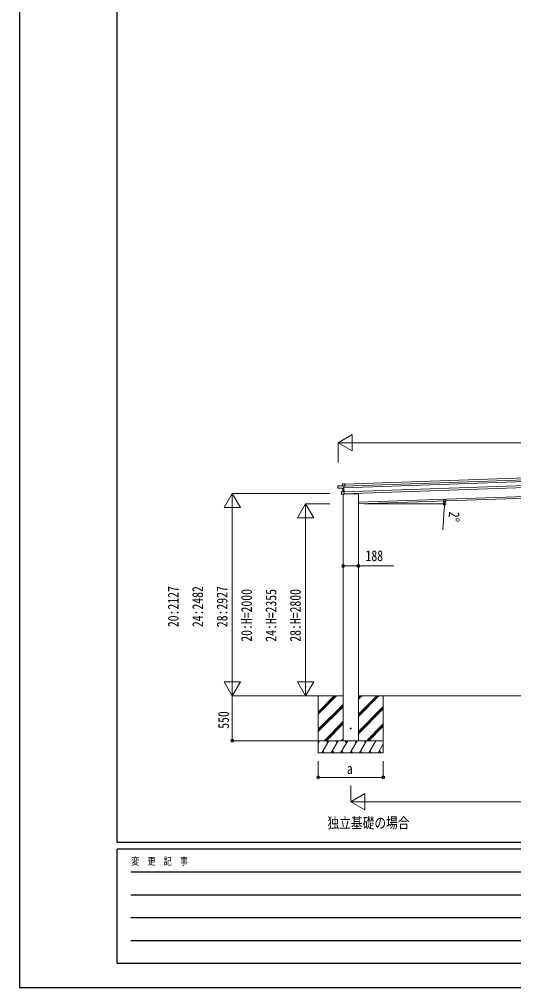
# Model space of a CAD drawing. Units: millimetres, scale not verified. Extents: x -16820 to 16820, y -11880 to 11880.
# Drawn here: x -16820 to -10751, y -11880 to 0 of the extents above; entities that cross this region are included whole.
import ezdxf
from ezdxf.enums import TextEntityAlignment as Align

# ---------------------------------------------------------------- set-up
doc = ezdxf.new("R2010")
doc.units = ezdxf.units.MM
doc.header["$LTSCALE"] = 40
doc.layers.add('0-2_USER1', color=92, linetype='Continuous')
doc.layers.add('0-7_YKK_ZWAK', color=134, linetype='Continuous')
for name, color, linetype, lineweight in [('0-4_YKK_13', 120, 'Continuous', 18), ('0-5_YKK_A1', 120, 'Continuous', 18), ('0-6_YKK_D', 200, 'Continuous', 18)]:
    doc.layers.add(name, color=color, linetype=linetype, lineweight=lineweight)
doc.styles.add('ＭＳ ゴシック', font='')
doc.styles.get('ＭＳ ゴシック').set_extended_font_data('MS Gothic')

msp = doc.modelspace()

# ---------------------------------------------------------------- linework, layer by layer
at = {"layer": '0-4_YKK_13'}
for p, q in [((-12851.73, -5699.11), (-12852.2, -5699.12)), ((-12851.4, -5722.11), (-12852.2, -5699.12)), ((-12851.72, -5698.61), (-12823.23, -5697.61)), ((-12822.25, -5724.09), (-12823.16, -5698.11)), ((-12822.2, -5698.58), (-12823.06, -5697.78)), ((-12822.2, -5698.58), (-12821.31, -5724.06)), ((-12909.33, -5725.13), (-12908.86, -5725.12)), ((-12908.56, -5747.12), (-12909.33, -5725.13)), ((-12908.84, -5724.62), (-12837.1, -5722.11)), ((-12908.09, -5747.1), (-12908.56, -5747.12)), ((-12908.47, -5749.55), (-12908.56, -5747.12)), ((-12908.4, -5751.65), (-12908.47, -5749.55)), ((-12908.09, -5747.1), (-12900.56, -5746.84)), ((-12907.99, -5750.03), (-12907.91, -5752.13)), ((-12851.15, -5753.62), (-12907.91, -5752.13)), ((-12900.46, -5749.86), (-12900.56, -5746.84)), ((-12866.37, -5795.65), (-12866.84, -5795.66)), ((-12865.95, -5821.18), (-12866.84, -5795.66)), ((-12866.39, -5795.15), (-12834.39, -5792.07)), ((-12865.48, -5821.16), (-12865.95, -5821.18)), ((-12865.86, -5823.71), (-12865.95, -5821.18)), ((-12865.48, -5821.16), (-12857.95, -5820.9)), ((-12857.85, -5823.89), (-12857.95, -5820.9)), ((-12850.93, -5722.09), (-12851.4, -5722.11)), ((-12849.42, -5793.04), (-12850.78, -5754.1)), ((-12850.33, -5753.62), (-12835.72, -5753.96)), ((-12836.15, -5754.45), (-12850.31, -5754.11)), ((-12850.31, -5754.11), (-12848.95, -5792.97)), ((-12848.95, -5792.97), (-12834.4, -5791.57)), ((-12847.44, -5827.26), (-12662.38, -5820.75)), ((-12835.81, -5751.38), (-12836.81, -5722.6)), ((-12835.85, -5723.07), (-12836.71, -5722.27)), ((-12836.37, -5721.88), (-12835.88, -5722.33)), ((-12835.72, -5753.98), (-12836.15, -5754.45)), ((-12835.88, -5722.33), (-12835.85, -5723.07)), ((-12835.85, -5723.07), (-12834.9, -5750.44)), ((-12835.81, -5751.38), (-12834.9, -5750.44)), ((-12835.72, -5753.96), (-12835.81, -5751.38)), ((-12835.8, -5724.57), (-12822.25, -5724.09)), ((-12835.72, -5753.98), (-12834.81, -5753.05)), ((-12834.4, -5791.57), (-12835.72, -5753.98)), ((-12834.9, -5750.44), (-12834.81, -5753.05)), ((-12834.81, -5753.05), (-12833.41, -5792.98)), ((-12834.53, -5791.94), (-12834.39, -5792.07)), ((-12833.25, -5824.53), (-12834.37, -5792.57)), ((-12834.25, -5792.2), (-12833.41, -5792.98)), ((-12833.41, -5792.98), (-12832.33, -5824.06)), ((-12821.31, -5724.06), (-12822.25, -5724.09)), ((-12657.32, -5815.12), (-12657.65, -5816.75)), ((-12857.83, -5824.39), (-12865.37, -5824.19)), ((-12857.85, -5823.89), (-12833.25, -5824.53)), ((-12847.36, -5826.11), (-12847.44, -5827.26)), ((-12846.36, -5826.14), (-12846.44, -5827.22)), ((-12833.1, -5824.89), (-12832.33, -5824.06))]:
    msp.add_line(p, q, dxfattribs=at)
for points in [[(-12823.16, -5698.11), (-12851.73, -5699.11), (-12850.93, -5722.09), (-12837.08, -5721.61)], [(-12823.23, -5697.61), (-12823.22, -5697.62), (-12823.19, -5697.66), (-12823.13, -5697.71), (-12823.06, -5697.78)], [(-12836.81, -5722.6), (-12908.86, -5725.12), (-12908.09, -5747.1)], [(-12900.46, -5749.86), (-12900.45, -5750.23), (-12907.99, -5750.03)], [(-12900.46, -5749.86), (-12835.81, -5751.38), (-12835.81, -5751.38)], [(-12834.37, -5792.57), (-12866.37, -5795.65), (-12865.48, -5821.16)], [(-12851.15, -5753.62), (-12851.14, -5753.62), (-12851.14, -5753.62)], [(-12850.72, -5754.1), (-12850.75, -5754.1), (-12850.77, -5754.1), (-12850.78, -5754.1)], [(-12848.95, -5792.97), (-12849.05, -5792.99), (-12849.13, -5793), (-12849.21, -5793.01), (-12849.29, -5793.02), (-12849.34, -5793.03), (-12849.39, -5793.04), (-12849.41, -5793.04), (-12849.42, -5793.04)], [(-12834.39, -5792.07), (-12834.38, -5792.08), (-12834.35, -5792.1), (-12834.31, -5792.14), (-12834.25, -5792.2)], [(-12833.24, -5825.03), (-12857.83, -5824.39), (-12857.85, -5823.89)], [(-12833.1, -5824.89), (-12833.16, -5824.95), (-12833.2, -5824.99), (-12833.23, -5825.02), (-12833.24, -5825.03)]]:
    msp.add_lwpolyline(points, dxfattribs=at)
msp.add_circle((-12751.07, -8700), 5, dxfattribs=at)
for centre, radius, start, end in [((-12851.7, -5699.11), 0.5, 92, 182), ((-12849.67, -5698.91), 2.07, 171.55133, 185.44952), ((-12908.83, -5725.12), 0.5, 92, 182), ((-12906.79, -5724.92), 2.08, 171.57375, 185.44071), ((-12907.9, -5751.63), 0.5, 182, 268.5), ((-12866.34, -5795.65), 0.5, 95.5, 182), ((-12864.33, -5795.33), 2.07, 175.06602, 188.93398), ((-12851.9, -5722.13), 0.5, 272, 2), ((-12851.28, -5754.11), 0.5, 2, 88.5), ((-12851.2, -5754.1), 0.483, 359.40087, 82.5076), ((-12852.99, -5722.29), 2.08, 351.57375, 5.44071), ((-12852.59, -5753.94), 2.28, 355.73562, 8.27807), ((-12849.92, -5793.06), 0.5, 275.5, 2), ((-12851, -5793.29), 2.07, 355.06677, 8.93323), ((-12839.15, -5721.81), 2.08, 351.57375, 5.44071), ((-12837.08, -5722.61), 0.5, 47, 92), ((-12837.05, -5722.61), 1, 47, 92), ((-12838.71, -5719.88), 3.08, 309.77354, 319.49251), ((-12842.79, -5728.75), 8.88, 46.81505, 47.05517), ((-12662.55, -5815.76), 5, 272, 348.5), ((-12865.36, -5823.69), 0.5, 182, 268.5)]:
    msp.add_arc(centre, radius, start, end, dxfattribs=at)
for centre, major_axis, ratio, start_param, end_param in [((-12822.69, -5698.09), (-0.017, 0.5), 0.944124, 0.85733516, 1.57079633), ((-12907.97, -5749.53), (0.017, -0.5), 0.999045, 4.71238898, 6.222157), ((-12850.26, -5753.66), (-1, 0.03), 0.043579, 4.77614601, 5.77128334), ((-12850.26, -5753.66), (-1, 0.03), 0.043579, 5.77128334, 5.77417749), ((-12850.28, -5754.16), (-0.502, 0.044), 0.086186, 4.78409788, 5.79171262), ((-12836.34, -5722.59), (-0.017, 0.5), 0.944124, 0.85733516, 1.57079633), ((-12836.17, -5754.45), (-0.455, -0.489), 0.023136, 1.59488526, 3.11840257), ((-12834.88, -5791.61), (0.163, 0.48), 0.921944, 4.31875817, 5.10229286), ((-12833.9, -5792.52), (0.163, 0.48), 0.921944, 1.17716551, 1.96070021), ((-12832.78, -5824.54), (-0.196, 0.467), 0.921944, 1.18089244, 1.96442714)]:
    msp.add_ellipse(centre, major_axis=major_axis, ratio=ratio, start_param=start_param, end_param=end_param, dxfattribs=at)
at = {"layer": '0-5_YKK_A1'}
for p, q in [((-12835.71, -5727.28), (-6978.15, -5522.73)), ((-12835.01, -5747.28), (-6977.45, -5542.73)), ((-12822.09, -5701.8), (-6993.51, -5498.26)), ((-12833.26, -5797.25), (-6975.7, -5592.7)), ((-12832.43, -5821.23), (-6974.87, -5616.68)), ((-12657.32, -5924.68), (-7149.4, -5732.34)), ((-7149.4, -5752.35), (-12657.32, -5944.7)), ((-12657.32, -8849.64), (-12657.32, -5815.12)), ((-12845.32, -8849.64), (-12845.32, -5826.17)), ((-13303.39, -8299.62), (-12845.32, -8299.62)), ((-13151.32, -8300), (-13151.32, -9000)), ((-13151.32, -8526.63), (-12924.69, -8300)), ((-13151.32, -8498.35), (-12952.97, -8300)), ((-13151.32, -8512.49), (-12938.89, -8300.06)), ((-12657.32, -8299.62), (-7149.4, -8299.62)), ((-12657.32, -8341), (-12616.32, -8300)), ((-12657.32, -8326.86), (-12630.46, -8300)), ((-12657.32, -8312.71), (-12644.6, -8300)), ((-12657.32, -8553.13), (-12404.22, -8300.04)), ((-12657.32, -8538.99), (-12418.37, -8300.04)), ((-12657.32, -8524.85), (-12432.51, -8300.04)), ((-12351.32, -8300), (-12351.32, -9000)), ((-13151.32, -8710.48), (-12845.32, -8404.48)), ((-13151.32, -8724.62), (-12845.32, -8418.62)), ((-13151.32, -8738.76), (-12845.32, -8432.76)), ((-12657.32, -8736.98), (-12351.32, -8430.98)), ((-12657.32, -8751.12), (-12351.32, -8445.12)), ((-12657.32, -8765.26), (-12351.32, -8459.26)), ((-13078.71, -8850), (-12845.32, -8616.61)), ((-13064.57, -8850), (-12845.32, -8630.75)), ((-13050.42, -8850), (-12845.32, -8644.9)), ((-12558.21, -8850), (-12351.32, -8643.11)), ((-12544.07, -8850), (-12351.32, -8657.25)), ((-12529.92, -8850), (-12351.32, -8671.39)), ((-12351.32, -8850), (-13151.32, -8850)), ((-13151.32, -8878.94), (-13134.61, -8850)), ((-13149.61, -8875.98), (-13151.32, -8873.02)), ((-13105.74, -9000), (-13019.14, -8850)), ((-13034.14, -8875.98), (-13049.14, -8850)), ((-12990.27, -9000), (-12903.67, -8850)), ((-12918.67, -8875.98), (-12933.67, -8850)), ((-12874.8, -9000), (-12788.2, -8850)), ((-12866.58, -8850), (-12845.32, -8828.74)), ((-12803.2, -8875.98), (-12818.2, -8850)), ((-12759.33, -9000), (-12672.73, -8850)), ((-12687.73, -8875.98), (-12702.73, -8850)), ((-12643.86, -9000), (-12557.26, -8850)), ((-12572.26, -8875.98), (-12587.26, -8850)), ((-12528.39, -9000), (-12441.79, -8850)), ((-12412.92, -9000), (-12351.32, -8893.3)), ((-12351.32, -8858.66), (-12356.32, -8850)), ((-13151.32, -9000), (-12351.32, -9000)), ((-13090.74, -8974.02), (-13075.74, -9000)), ((-12975.27, -8974.02), (-12960.27, -9000)), ((-12859.8, -8974.02), (-12844.8, -9000)), ((-12744.33, -8974.02), (-12729.33, -9000)), ((-12628.86, -8974.02), (-12613.86, -9000)), ((-12513.39, -8974.02), (-12498.39, -9000)), ((-12397.92, -8974.02), (-12382.92, -9000))]:
    msp.add_line(p, q, dxfattribs=at)
at = {"layer": '0-6_YKK_D'}
for p, q in [((-12906.17, -5194.86), (-12732.97, -5094.86)), ((-12732.97, -5294.86), (-12732.97, -5094.86)), ((-12906.17, -5438.78), (-12906.17, -5193.86)), ((-12906.17, -5194.86), (-12732.97, -5294.86)), ((-12906.17, -5194.86), (-12559.76, -5194.86)), ((-12706.17, -5194.86), (-7106.17, -5194.86)), ((-14205.32, -5817.62), (-14305.32, -5990.83)), ((-13006.17, -5817.62), (-14206.32, -5817.62)), ((-14205.32, -5817.62), (-14105.32, -5990.83)), ((-14205.32, -5817.62), (-14205.32, -6164.03)), ((-14305.32, -5990.83), (-14105.32, -5990.83)), ((-14205.32, -6017.62), (-14205.32, -8099.62)), ((-13305.32, -5944.7), (-13405.32, -6117.9)), ((-13006.17, -5944.7), (-13306.32, -5944.7)), ((-13305.32, -5944.7), (-13205.32, -6117.9)), ((-13305.32, -5944.7), (-13305.32, -6291.11)), ((-12582.95, -5944.7), (-11598.95, -5944.7)), ((-11602.14, -6012.66), (-11618.28, -6263.34)), ((-13405.32, -6117.9), (-13205.32, -6117.9)), ((-13305.32, -6144.7), (-13305.32, -8099.62)), ((-14205.32, -8299.62), (-14205.32, -7953.21)), ((-13305.32, -8299.62), (-13305.32, -7953.21)), ((-14205.32, -8299.62), (-14305.32, -8126.41)), ((-14105.32, -8126.41), (-14305.32, -8126.41)), ((-14205.32, -8299.62), (-14105.32, -8126.41)), ((-13305.32, -8299.62), (-13405.32, -8126.41)), ((-13205.32, -8126.41), (-13405.32, -8126.41)), ((-13305.32, -8299.62), (-13205.32, -8126.41)), ((-13006.17, -8299.62), (-14206.32, -8299.62)), ((-13152.32, -8299.62), (-14206.32, -8299.62)), ((-14205.32, -8299.62), (-14205.32, -8850)), ((-13006.17, -8299.62), (-13306.32, -8299.62)), ((-13152.32, -8850), (-14206.32, -8850)), ((-13151.32, -9101), (-13151.32, -9300.92)), ((-12351.32, -9101), (-12351.32, -9300.92)), ((-13151.32, -9299.92), (-12351.32, -9299.92)), ((-12751.32, -9399.62), (-12751.32, -9600.62)), ((-12751.32, -9599.62), (-12578.11, -9499.62)), ((-12578.11, -9699.62), (-12578.11, -9499.62)), ((-12751.32, -9599.62), (-12578.11, -9699.62)), ((-12751.32, -9599.62), (-12404.91, -9599.62)), ((-12551.32, -9599.62), (-7255.65, -9599.62))]:
    msp.add_line(p, q, dxfattribs=at)
msp.add_lwpolyline([(-12845.32, -6706.47), (-12657.32, -6706.47), (-12222.92, -6706.47)], dxfattribs=at)
for centre in [(-11600.6, -5907.79), (-11599.95, -5944.7), (-12845.32, -6706.47), (-12657.32, -6706.47), (-14205.32, -8850), (-13151.32, -9299.92), (-12351.32, -9299.92)]:
    msp.add_circle(centre, 17, dxfattribs=at)
for start, end in [(360, 2), (356.31463, 360)]:
    msp.add_arc((-12657.32, -5944.7), 1057.37, start, end, dxfattribs=at)
at = {"layer": '0-7_YKK_ZWAK'}
for p, q in [((-15619.92, -10100), (-15619.92, 11100)), ((15580.08, -10100), (-15619.92, -10100)), ((-5219.92, -10180), (-15619.92, -10180)), ((-15619.92, -11580), (-15619.92, -10180)), ((-15449.92, -10460), (-5419.92, -10460)), ((-15449.92, -10740), (-5419.92, -10740)), ((-15449.92, -11020), (-5419.92, -11020)), ((-15449.92, -11300), (-5419.92, -11300)), ((-15619.92, -11580), (-5219.92, -11580))]:
    msp.add_line(p, q, dxfattribs=at)
msp.add_lwpolyline([(-16820, -11880), (16820, -11880), (16820, 11880), (-16820, 11880)], close=True, dxfattribs=at)

# ---------------------------------------------------------------- texts
at = {"layer": '0-2_USER1', "style": 'ＭＳ ゴシック', "width": 0.8}
msp.add_text('独立基礎の場合', height=132, dxfattribs=at).set_placement((-13036.93, -9964.5), align=Align.BOTTOM_LEFT)
at = {"layer": '0-6_YKK_D', "style": 'ＭＳ ゴシック', "width": 0.8}
for s, rotation, p in [('2°', 266.315, (-11583.46, -6033.9)), ('20:2127', 90, (-14825.32, -7457.02)), ('24:2482', 90, (-14525.32, -7457.02)), ('28:2927', 90, (-14225.32, -7457.02)), ('20:H=2000', 90, (-13925.32, -7635.76)), ('24:H=2355', 90, (-13625.32, -7635.76)), ('28:H=2800', 90, (-13325.32, -7635.76)), ('550', 90, (-14207.54, -8704.01))]:
    msp.add_text(s, height=132, rotation=rotation, dxfattribs=at).set_placement(p, align=Align.BOTTOM_LEFT)
for s, p in [('188', (-12569.32, -6686.47)), ('a', (-12799.32, -9299.12))]:
    msp.add_text(s, height=132, dxfattribs=at).set_placement(p, align=Align.BOTTOM_LEFT)
at = {"layer": '0-7_YKK_ZWAK', "style": 'ＭＳ ゴシック', "width": 0.8}
msp.add_text('変  更  記  事', height=87.98, dxfattribs=at).set_placement((-15445.24, -10400), align=Align.BOTTOM_LEFT)

doc.saveas('drawing.dxf')
